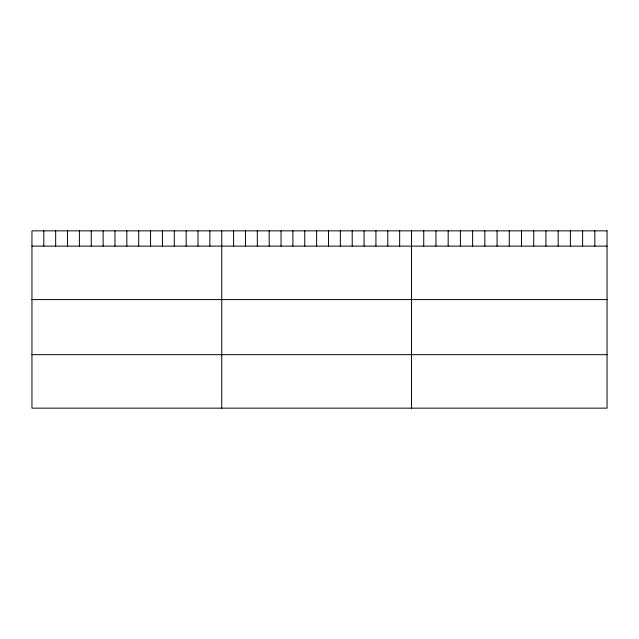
<?xml version="1.0" encoding="UTF-8"?>
<svg xmlns="http://www.w3.org/2000/svg" width="639" height="639" viewBox="0 0 639 639"><rect width="100%" height="100%" fill="white"/><g stroke="black" fill="none" stroke-linecap="round" stroke-linejoin="round"><path stroke-width="0.96" d="M31.95 246.111L607.05 246.111M31.95 299.579L607.05 299.579M31.95 354.677L607.05 354.677M594.829 230.847L594.829 246.111M582.608 230.847L582.608 246.111M570.387 230.847L570.387 246.111M558.166 230.847L558.166 246.111M545.946 230.847L545.946 246.111M533.725 230.847L533.725 246.111M521.504 230.847L521.504 246.111M509.283 230.847L509.283 246.111M497.062 230.847L497.062 246.111M484.841 230.847L484.841 246.111M472.62 230.847L472.62 246.111M460.399 230.847L460.399 246.111M448.179 230.847L448.179 246.111M435.958 230.847L435.958 246.111M423.737 230.847L423.737 246.111M411.516 230.847L411.516 408.153M399.655 230.847L399.655 246.111M387.793 230.847L387.793 246.111M375.932 230.847L375.932 246.111M364.07 230.847L364.07 246.111M352.209 230.847L352.209 246.111M340.347 230.847L340.347 246.111M328.486 230.847L328.486 246.111M316.624 230.847L316.624 246.111M304.763 230.847L304.763 246.111M292.902 230.847L292.902 246.111M281.04 230.847L281.04 246.111M269.179 230.847L269.179 246.111M257.317 230.847L257.317 246.111M245.456 230.847L245.456 246.111M233.594 230.847L233.594 246.111M221.733 230.847L221.733 408.153M209.872 230.847L209.872 246.111M198.01 230.847L198.01 246.111M186.149 230.847L186.149 246.111M174.287 230.847L174.287 246.111M162.426 230.847L162.426 246.111M150.564 230.847L150.564 246.111M138.703 230.847L138.703 246.111M126.841 230.847L126.841 246.111M114.98 230.847L114.98 246.111M103.119 230.847L103.119 246.111M91.257 230.847L91.257 246.111M79.396 230.847L79.396 246.111M67.534 230.847L67.534 246.111M55.673 230.847L55.673 246.111M43.811 230.847L43.811 246.111M607.05 230.847L31.95 230.847L31.95 408.153L607.05 408.153L607.05 230.847"/></g></svg>
